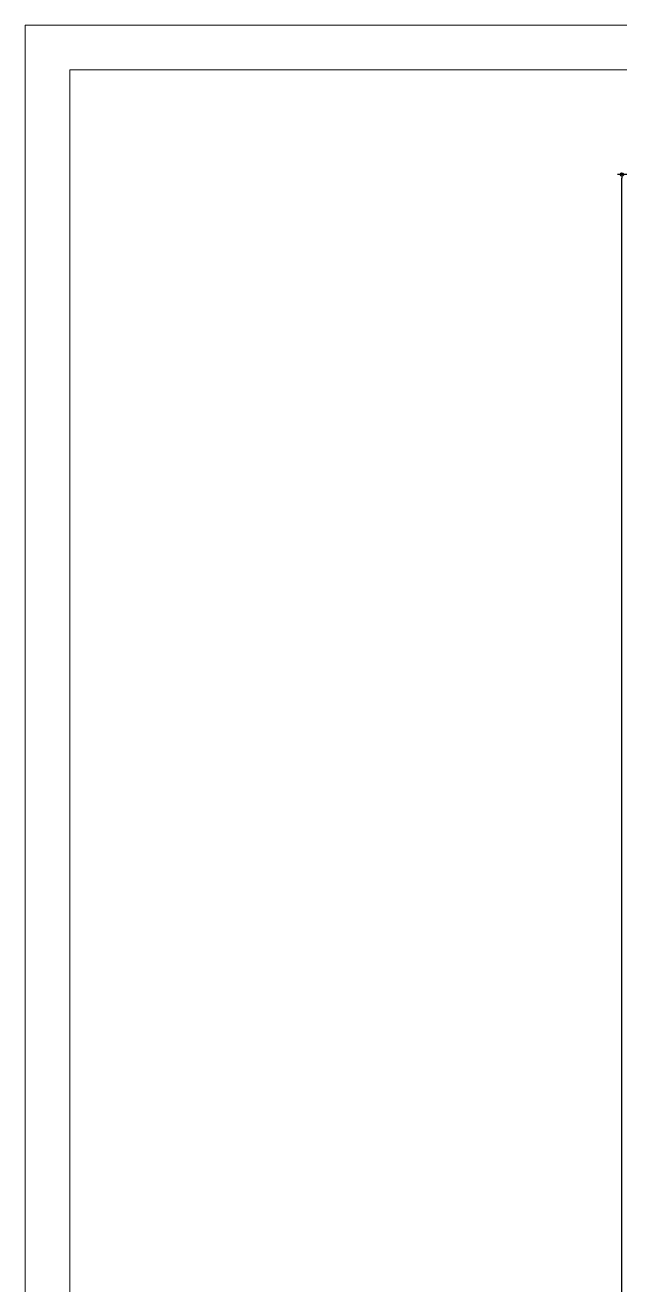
# Model space of a CAD drawing. Header units: millimetres. Extents: x 2030 to 44114, y 1520 to 18221.
# Drawn here: x 32968 to 33634, y 7744 to 9154 of the extents above; entities that cross this region are included whole.
import ezdxf

# ---------------------------------------------------------------- set-up
doc = ezdxf.new("R2010")
doc.units = ezdxf.units.MM
for name, color, linetype, lineweight in [('018 - Cotas', 244, 'Continuous', 5), ('08', 8, 'Continuous', 5), ('250 - Carimbo', 250, 'Continuous', 5)]:
    doc.layers.add(name, color=color, linetype=linetype, lineweight=lineweight)
doc.styles.add('LE2', font='tahoma.ttf')
doc.dimstyles.new('000_COTA075', dxfattribs={"dimtxt": 14, "dimasz": 4, "dimexe": 5, "dimexo": 5, "dimgap": 5, "dimtad": 1, "dimdec": 1, "dimzin": 12, "dimdsep": 46, "dimtxsty": 'LE2', "dimblk": 'ORIGIN', "dimcen": 0, "dimclrd": 256, "dimclre": 256, "dimclrt": 2, "dimadec": 0, "dimazin": 0, "dimtfac": 1, "dimtdec": 1, "dimtix": 1, "dimtmove": 2, "dimatfit": 3, "dimfxl": 5, "dimtolj": 1, "dimtzin": 0, "dimarcsym": 0})

# ---------------------------------------------------------------- blocks, each defined once
blk = doc.blocks.new('WOEIFHNWIUJBENQ')
at = {"layer": '250 - Carimbo'}
for points in [[(35439.6, 21880.3), (38409.6, 21880.3), (38409.6, 17680.3), (35439.6, 17680.3)], [(35489.6, 21830.3), (38359.6, 21830.3), (38359.6, 17730.3), (35489.6, 17730.3)]]:
    blk.add_lwpolyline(points, close=True, dxfattribs=at)
blk = doc.blocks.new('_Origin')
at = {"color": 0, "linetype": 'ByBlock', "lineweight": -2}
blk.add_line((0, 0), (-1, 0), dxfattribs=at)
blk.add_circle((0, 0), 0.5, dxfattribs=at)
blk = doc.blocks.new('*D221')
at = {"layer": '018 - Cotas', "lineweight": -2, "transparency": 16777216}
for p, q in [((33694.9, 8986.7), (33631.4, 8986.7)), ((33636.4, 5207.7), (33636.4, 8982.7)), ((33694.9, 5203.7), (33631.4, 5203.7))]:
    blk.add_line(p, q, dxfattribs=at)
at = {"layer": 'Defpoints', "color": 0, "transparency": 16777216}
for p in [(33636.4, 8986.7), (33699.9, 8986.7), (33699.9, 5203.7)]:
    blk.add_point(p, dxfattribs=at)
at = {"layer": '018 - Cotas', "lineweight": -2, "transparency": 16777216, "xscale": 4, "yscale": 4, "zscale": 4}
for p, rotation in [((33636.4, 8986.7), 90), ((33636.4, 5203.7), 270)]:
    blk.add_blockref('_Origin', p, dxfattribs=dict(at, rotation=rotation))
at = {"layer": '018 - Cotas', "color": 2, "transparency": 16777216, "insert": (33624.1, 7095.2), "char_height": 14, "attachment_point": 5, "rotation": 90, "style": 'LE2'}
blk.add_mtext('\\A1;3783', dxfattribs=at)

msp = doc.modelspace()

# ---------------------------------------------------------------- block references
at = {"layer": '08'}
msp.add_blockref('WOEIFHNWIUJBENQ', (-2471.43, -12726.52), dxfattribs=at)

# ---------------------------------------------------------------- dimensions: what is measured, and where the dimension line sits
at = {"layer": '018 - Cotas'}
dim = msp.add_linear_dim(base=(33636.44, 8986.74), p1=(33699.9, 5203.74), p2=(33699.9, 8986.74), angle=90, dimstyle='000_COTA075', override={"dimtad": 3}, dxfattribs=at)
dim.commit()
dim.dimension.update_dxf_attribs({"geometry": '*D221', "text_midpoint": (33624.12, 7095.24)})

doc.saveas('drawing.dxf')
